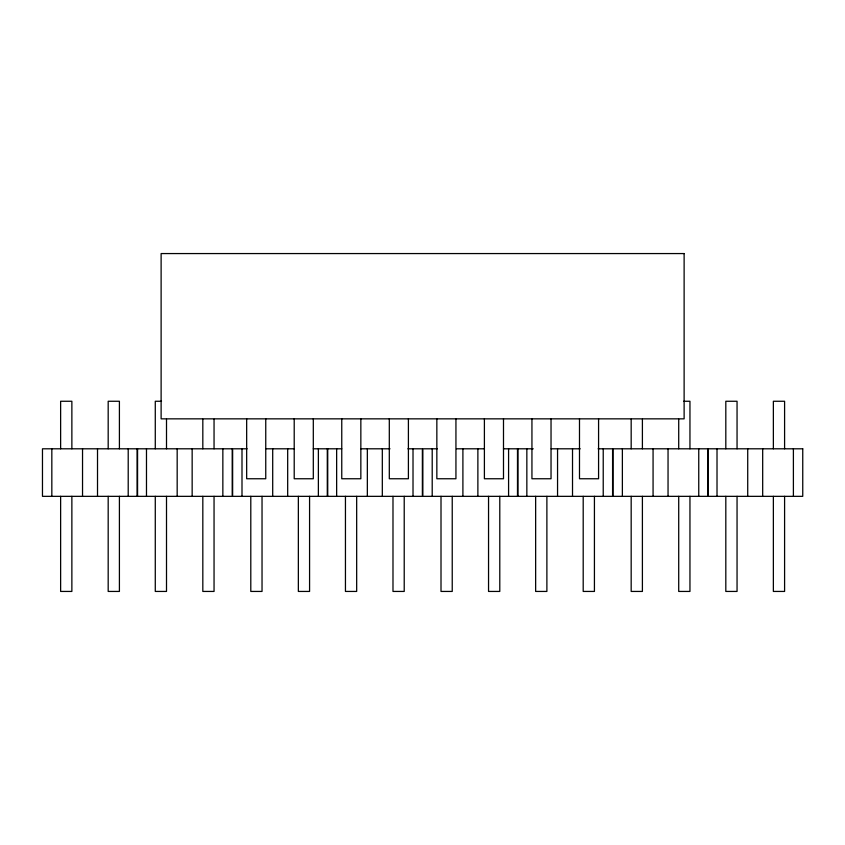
<?xml version="1.0" encoding="UTF-8"?>
<svg xmlns="http://www.w3.org/2000/svg" width="845" height="845" viewBox="0 0 845 845"><rect width="100%" height="100%" fill="white"/><g stroke="black" fill="none" stroke-linecap="round" stroke-linejoin="round"><path stroke-width="1.27" d="M161.511 401.259L155.279 401.259L155.279 448.801M683.711 401.259L689.953 401.259L689.953 448.801M247.12 448.801L232.639 448.801L232.639 496.342L422.373 496.342L422.373 448.801L407.903 448.801M266.302 448.801L294.071 448.801M313.263 448.801L341.76 448.801M360.952 448.801L389.999 448.801M437.319 448.801L422.849 448.801L422.849 496.342L612.583 496.342L612.583 448.801L598.102 448.801M456.511 448.801L484.28 448.801M503.462 448.801L533.248 448.801M551.151 448.801L580.198 448.801M793.392 448.801L793.392 496.342M784.593 448.801L784.593 401.259L773.365 401.259L773.365 448.801M784.593 496.342L784.593 591.437L773.365 591.437L773.365 496.342M762.686 448.801L762.686 496.342M747.719 448.801L747.719 496.342M737.051 448.801L737.051 401.259L725.813 401.259L725.813 448.801M737.051 496.342L737.051 591.437L725.813 591.437L725.813 496.342M717.014 448.801L717.014 496.342M708.11 448.801L708.11 496.342M707.656 448.801L707.656 496.342M698.752 448.801L698.752 496.342M689.953 496.342L689.953 591.437L678.715 591.437L678.715 496.342M678.715 419.247L678.715 448.801M668.046 448.801L668.046 496.342M653.069 448.801L653.069 496.342M642.401 419.247L642.401 448.801M642.401 496.342L642.401 591.437L631.173 591.437L631.173 496.342M631.173 419.247L631.173 448.801M622.374 448.801L622.374 496.342M603.224 448.801L603.224 496.342M598.577 418.845L598.577 478.756L579.49 478.756L579.49 418.845M594.426 496.342L594.426 591.437L583.198 591.437L583.198 496.342M572.519 448.801L572.519 496.342M557.552 448.801L557.552 496.342M551.035 418.845L551.035 478.756L531.938 478.756L531.938 418.845M546.884 496.342L546.884 591.437L535.645 591.437L535.645 496.342M526.847 448.801L526.847 496.342M517.943 448.801L517.943 496.342M517.489 448.801L517.489 496.342M508.584 448.801L508.584 496.342M503.493 418.845L503.493 478.756L484.396 478.756L484.396 418.845M499.786 496.342L499.786 591.437L488.547 591.437L488.547 496.342M477.879 448.801L477.879 496.342M462.902 448.801L462.902 496.342M455.941 418.845L455.941 478.756L436.844 478.756L436.844 418.845M452.233 496.342L452.233 591.437L441.005 591.437L441.005 496.342M432.207 448.801L432.207 496.342M413.015 448.801L413.015 496.342M408.399 418.845L408.399 478.756L389.302 478.756L389.302 418.845M404.216 496.342L404.216 591.437L392.988 591.437L392.988 496.342M382.32 448.801L382.32 496.342M367.343 448.801L367.343 496.342M360.847 418.845L360.847 478.756L341.76 478.756L341.76 418.845M356.674 496.342L356.674 591.437L345.447 591.437L345.447 496.342M336.648 448.801L336.648 496.342M327.733 448.801L327.733 496.342M327.29 448.801L327.29 496.342M318.375 448.801L318.375 496.342M313.305 418.845L313.305 478.756L294.208 478.756L294.208 418.845M309.576 496.342L309.576 591.437L298.348 591.437L298.348 496.342M287.68 448.801L287.68 496.342M272.703 448.801L272.703 496.342M265.752 418.845L265.752 478.756L246.666 478.756L246.666 418.845M262.034 496.342L262.034 591.437L250.796 591.437L250.796 496.342M241.997 448.801L241.997 496.342M222.848 448.801L222.848 496.342M214.049 419.247L214.049 448.801M214.049 496.342L214.049 591.437L202.821 591.437L202.821 496.342M202.821 419.247L202.821 448.801M192.153 448.801L192.153 496.342M177.175 448.801L177.175 496.342M166.507 419.247L166.507 448.801M166.507 496.342L166.507 591.437L155.279 591.437L155.279 496.342M146.481 448.801L146.481 496.342M137.566 448.801L137.566 496.342M137.122 448.801L137.122 496.342M128.208 448.801L128.208 496.342M119.409 448.801L119.409 401.259L108.181 401.259L108.181 448.801M119.409 496.342L119.409 591.437L108.181 591.437L108.181 496.342M97.513 448.801L97.513 496.342M82.535 448.801L82.535 496.342M71.867 448.801L71.867 401.259L60.629 401.259L60.629 448.801M71.867 496.342L71.867 591.437L60.629 591.437L60.629 496.342M51.83 448.801L51.83 496.342M684.123 253.563L161.12 253.563L161.12 418.845L684.123 418.845L684.123 253.563M232.206 448.801L42.472 448.801L42.472 496.342L232.206 496.342L232.206 448.801M802.75 448.801L613.016 448.801L613.016 496.342L802.75 496.342L802.75 448.801"/></g></svg>
